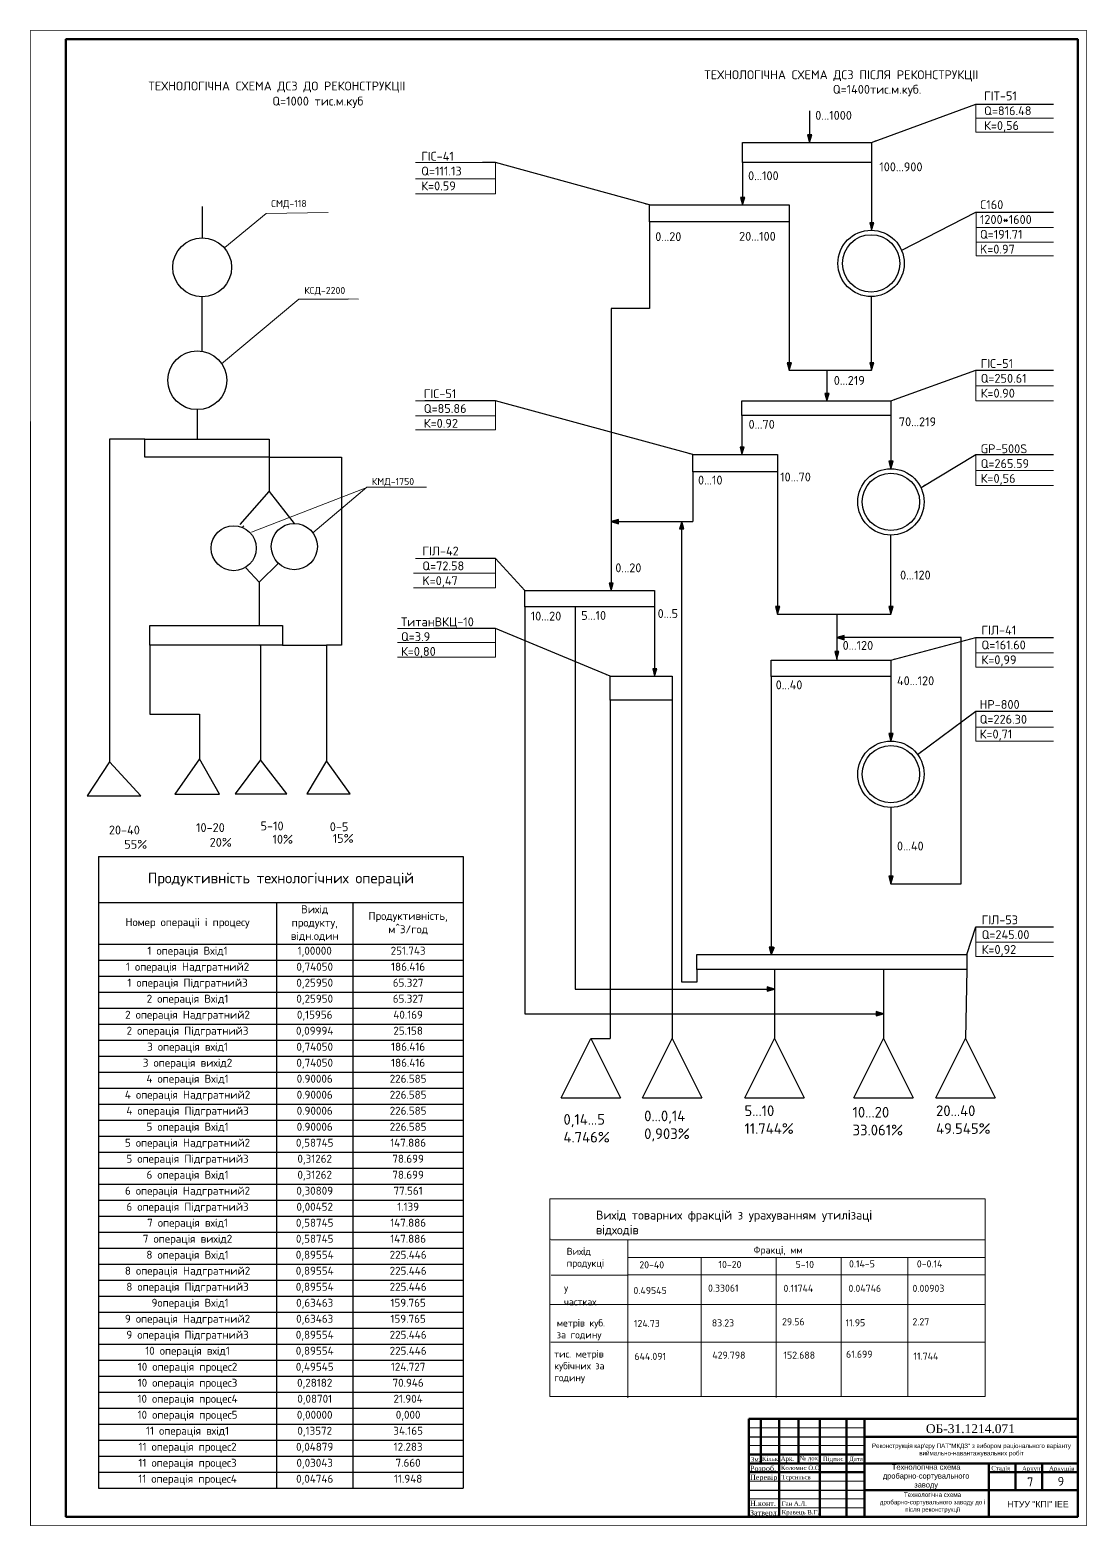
# Model space of a CAD drawing. Header units: millimetres. Extents: x 1400 to 4853, y -623 to 1865.
# Drawn here: x 2477 to 3071, y 357 to 1199 of the extents above; entities that cross this region are included whole.
import ezdxf

# ---------------------------------------------------------------- set-up
doc = ezdxf.new("R2010")
doc.units = ezdxf.units.MM
doc.layers.add('Вставка', color=7, linetype='Continuous')
doc.layers.add('Выноски', color=112, linetype='Continuous', lineweight=20)
doc.layers.add('Рамки', color=202, linetype='Continuous', lineweight=50)
doc.styles.get("Standard").update_dxf_attribs({"font": 'isocpeur.ttf'})
doc.styles.add('times', font='times.ttf')
doc.dimstyles.new('ISO-25', dxfattribs={"dimtxt": 2.5, "dimasz": 2.5, "dimexe": 1.25, "dimexo": 0.625, "dimtad": 1, "dimtxsty": 'Standard', "dimcen": 2.5, "dimadec": 0, "dimazin": 0, "dimtfac": 1, "dimtmove": 0, "dimatfit": 3, "dimfxl": 1, "dimarcsym": 0})

# ---------------------------------------------------------------- blocks, each defined once
blk = doc.blocks.new('*T2')
at = {"color": 0, "linetype": 'ByBlock', "lineweight": -2, "transparency": 16777216}
for p, q in [((0, 0), (205.07, 0)), ((0, 0), (0, -355.21)), ((205.07, 0), (205.07, -355.21)), ((0, -25.78), (205.07, -25.78)), ((100.01, -25.78), (100.01, -355.21)), ((143.04, -25.78), (143.04, -355.21)), ((0, -49.21), (205.07, -49.21)), ((0, -58.21), (205.07, -58.21)), ((0, -67.21), (205.07, -67.21)), ((0, -76.21), (205.07, -76.21)), ((0, -85.21), (205.07, -85.21)), ((0, -94.21), (205.07, -94.21)), ((0, -103.21), (205.07, -103.21)), ((0, -112.21), (205.07, -112.21)), ((0, -121.21), (205.07, -121.21)), ((0, -130.21), (205.07, -130.21)), ((0, -139.21), (205.07, -139.21)), ((0, -148.21), (205.07, -148.21)), ((0, -157.21), (205.07, -157.21)), ((0, -166.21), (205.07, -166.21)), ((0, -175.21), (205.07, -175.21)), ((0, -184.21), (205.07, -184.21)), ((0, -193.21), (205.07, -193.21)), ((0, -202.21), (205.07, -202.21)), ((0, -211.21), (205.07, -211.21)), ((0, -220.21), (205.07, -220.21)), ((0, -229.21), (205.07, -229.21)), ((0, -238.21), (205.07, -238.21)), ((0, -247.21), (205.07, -247.21)), ((0, -256.21), (205.07, -256.21)), ((0, -265.21), (205.07, -265.21)), ((0, -274.21), (205.07, -274.21)), ((0, -283.21), (205.07, -283.21)), ((0, -292.21), (205.07, -292.21)), ((0, -301.21), (205.07, -301.21)), ((0, -310.21), (205.07, -310.21)), ((0, -319.21), (205.07, -319.21)), ((0, -328.21), (205.07, -328.21)), ((0, -337.21), (205.07, -337.21)), ((0, -346.21), (205.07, -346.21)), ((0, -355.21), (205.07, -355.21))]:
    blk.add_line(p, q, dxfattribs=at)
at = {"color": 0, "lineweight": 20, "transparency": 16777216}
for s, insert, char_height, width, attachment_point in [('Продуктивнiсть технологiчних операцiй', (102.53, -12.89), 6, 202.0664, 5), ('Вихiд продукту, вiдн.один', (121.53, -37.5), 4.5, 40.0315, 5), ('Продуктивнiсть, м^ 3/год', (174.06, -37.5), 4.5, 59.022, 5), ('Номер операцii i процесу', (50.01, -37.5), 4.5, 97.0128, 5), ('1 операцiя Вхiд1', (50.01, -50.71), 4.5, 97.0128, 2), ('1,00000', (121.53, -50.71), 4.5, 40.0315, 2), ('251.743', (174.06, -50.71), 4.5, 59.022, 2), ('1 операцiя Надгратний2', (50.01, -59.71), 4.5, 97.0128, 2), ('0,74050', (121.53, -59.71), 4.5, 40.0315, 2), ('186.416', (174.06, -59.71), 4.5, 59.022, 2), ('1 операцiя Пiдгратний3', (50.01, -68.71), 4.5, 97.0128, 2), ('0,25950', (121.53, -68.71), 4.5, 40.0315, 2), ('65.327', (174.06, -68.71), 4.5, 59.022, 2), ('2 операцiя Вхiд1', (50.01, -77.71), 4.5, 97.0128, 2), ('0,25950', (121.53, -77.71), 4.5, 40.0315, 2), ('65.327', (174.06, -77.71), 4.5, 59.022, 2), ('2 операцiя Надгратний2', (50.01, -86.71), 4.5, 97.0128, 2), ('0,15956', (121.53, -86.71), 4.5, 40.0315, 2), ('40.169', (174.06, -86.71), 4.5, 59.022, 2), ('2 операцiя Пiдгратний3', (50.01, -95.71), 4.5, 97.0128, 2), ('0,09994', (121.53, -95.71), 4.5, 40.0315, 2), ('25.158', (174.06, -95.71), 4.5, 59.022, 2), ('3 операцiя вхiд1', (50.01, -104.71), 4.5, 97.0128, 2), ('0,74050', (121.53, -104.71), 4.5, 40.0315, 2), ('186.416', (174.06, -104.71), 4.5, 59.022, 2), ('3 операцiя вихiд2', (50.01, -113.71), 4.5, 97.0128, 2), ('0,74050', (121.53, -113.71), 4.5, 40.0315, 2), ('186.416', (174.06, -113.71), 4.5, 59.022, 2), ('4 операцiя Вхiд1', (50.01, -122.71), 4.5, 97.0128, 2), ('0.90006', (121.53, -122.71), 4.5, 40.0315, 2), ('226.585', (174.06, -122.71), 4.5, 59.022, 2), ('4 операцiя Надгратний2', (50.01, -131.71), 4.5, 97.0128, 2), ('0.90006', (121.53, -131.71), 4.5, 40.0315, 2), ('226.585', (174.06, -131.71), 4.5, 59.022, 2), ('4 операцiя Пiдгратний3', (50.01, -140.71), 4.5, 97.0128, 2), ('0.90006', (121.53, -140.71), 4.5, 40.0315, 2), ('226.585', (174.06, -140.71), 4.5, 59.022, 2), ('5 операцiя Вхiд1', (50.01, -149.71), 4.5, 97.0128, 2), ('0.90006', (121.53, -149.71), 4.5, 40.0315, 2), ('226.585', (174.06, -149.71), 4.5, 59.022, 2), ('5 операцiя Надгратний2', (50.01, -158.71), 4.5, 97.0128, 2), ('0,58745', (121.53, -158.71), 4.5, 40.0315, 2), ('147.886', (174.06, -158.71), 4.5, 59.022, 2), ('5 операцiя Пiдгратний3', (50.01, -167.71), 4.5, 97.0128, 2), ('0,31262', (121.53, -167.71), 4.5, 40.0315, 2), ('78.699', (174.06, -167.71), 4.5, 59.022, 2), ('6 операцiя Вхiд1', (50.01, -176.71), 4.5, 97.0128, 2), ('0,31262', (121.53, -176.71), 4.5, 40.0315, 2), ('78.699', (174.06, -176.71), 4.5, 59.022, 2), ('6 операцiя Надгратний2', (50.01, -185.71), 4.5, 97.0128, 2), ('0,30809', (121.53, -185.71), 4.5, 40.0315, 2), ('77.561', (174.06, -185.71), 4.5, 59.022, 2), ('6 операцiя Пiдгратний3', (50.01, -194.71), 4.5, 97.0128, 2), ('0,00452', (121.53, -194.71), 4.5, 40.0315, 2), ('1.139', (174.06, -194.71), 4.5, 59.022, 2), ('7 операцiя вхiд1', (50.01, -203.71), 4.5, 97.0128, 2), ('0,58745', (121.53, -203.71), 4.5, 40.0315, 2), ('147.886', (174.06, -203.71), 4.5, 59.022, 2), ('7 операцiя вихiд2', (50.01, -212.71), 4.5, 97.0128, 2), ('0,58745', (121.53, -212.71), 4.5, 40.0315, 2), ('147.886', (174.06, -212.71), 4.5, 59.022, 2), ('8 операцiя Вхiд1', (50.01, -221.71), 4.5, 97.0128, 2), ('0,89554', (121.53, -221.71), 4.5, 40.0315, 2), ('225.446', (174.06, -221.71), 4.5, 59.022, 2), ('8 операцiя Надгратний2', (50.01, -230.71), 4.5, 97.0128, 2), ('0,89554', (121.53, -230.71), 4.5, 40.0315, 2), ('225.446', (174.06, -230.71), 4.5, 59.022, 2), ('8 операцiя Пiдгратний3', (50.01, -239.71), 4.5, 97.0128, 2), ('0,89554', (121.53, -239.71), 4.5, 40.0315, 2), ('225.446', (174.06, -239.71), 4.5, 59.022, 2), (' 9операцiя Вхiд1', (50.01, -248.71), 4.5, 97.0128, 2), ('0,63463', (121.53, -248.71), 4.5, 40.0315, 2), ('159.765', (174.06, -248.71), 4.5, 59.022, 2), ('9 операцiя Надгратний2', (50.01, -257.71), 4.5, 97.0128, 2), ('0,63463', (121.53, -257.71), 4.5, 40.0315, 2), ('159.765', (174.06, -257.71), 4.5, 59.022, 2), ('9 операцiя Пiдгратний3', (50.01, -266.71), 4.5, 97.0128, 2), ('0,89554', (121.53, -266.71), 4.5, 40.0315, 2), ('225.446', (174.06, -266.71), 4.5, 59.022, 2), ('10 операцiя вхiд1', (50.01, -275.71), 4.5, 97.0128, 2), ('0,89554', (121.53, -275.71), 4.5, 40.0315, 2), ('225.446', (174.06, -275.71), 4.5, 59.022, 2), ('10 операцiя процес2', (50.01, -284.71), 4.5, 97.0128, 2), ('0,49545', (121.53, -284.71), 4.5, 40.0315, 2), ('124.727', (174.06, -284.71), 4.5, 59.022, 2), ('10 операцiя процес3', (50.01, -293.71), 4.5, 97.0128, 2), ('0,28182', (121.53, -293.71), 4.5, 40.0315, 2), ('70.946', (174.06, -293.71), 4.5, 59.022, 2), ('10 операцiя процес4', (50.01, -302.71), 4.5, 97.0128, 2), ('0,08701', (121.53, -302.71), 4.5, 40.0315, 2), ('21.904', (174.06, -302.71), 4.5, 59.022, 2), ('10 операцiя процес5', (50.01, -311.71), 4.5, 97.0128, 2), ('0,00000', (121.53, -311.71), 4.5, 40.0315, 2), ('0,000', (174.06, -311.71), 4.5, 59.022, 2), ('11 операцiя вхiд1', (50.01, -320.71), 4.5, 97.0128, 2), ('0,13572', (121.53, -320.71), 4.5, 40.0315, 2), ('34.165', (174.06, -320.71), 4.5, 59.022, 2), ('11 операцiя процес2', (50.01, -329.71), 4.5, 97.0128, 2), ('0,04879', (121.53, -329.71), 4.5, 40.0315, 2), ('12.283', (174.06, -329.71), 4.5, 59.022, 2), ('11 операцiя процес3', (50.01, -338.71), 4.5, 97.0128, 2), ('0,03043', (121.53, -338.71), 4.5, 40.0315, 2), ('7.660', (174.06, -338.71), 4.5, 59.022, 2), ('11 операцiя процес4', (50.01, -347.71), 4.5, 97.0128, 2), ('0,04746', (121.53, -347.71), 4.5, 40.0315, 2), ('11.948', (174.06, -347.71), 4.5, 59.022, 2)]:
    blk.add_mtext(s, dxfattribs=dict(at, insert=insert, char_height=char_height, width=width, attachment_point=attachment_point))

msp = doc.modelspace()

# ---------------------------------------------------------------- hatches: boundary and pattern name
at = {"lineweight": 30}
for points in [[(2916.3009, 1139.8709), (2913.918, 1139.8709), (2915.0244, 1135.7042)], [(2878.5287, 1104.6798), (2876.1458, 1104.6798), (2877.2521, 1100.513)], [(2951.2092, 1090.4585), (2948.8263, 1090.4585), (2949.9326, 1086.2918)], [(2904.8653, 1011.7486), (2902.4824, 1011.7486), (2903.5887, 1007.5818)], [(2951.2092, 1011.7486), (2948.8263, 1011.7486), (2949.9326, 1007.5818)], [(2926.0039, 994.4456), (2923.621, 994.4456), (2924.7273, 990.2788)], [(2878.288, 964.3217), (2875.905, 964.3217), (2877.0114, 960.155)], [(2962.0435, 956.3317), (2959.6605, 956.3317), (2960.7669, 952.1649)], [(2807.5431, 921.2389), (2807.5431, 923.6218), (2803.3764, 922.5155)], [(2841.9184, 918.3487), (2844.3013, 918.3487), (2843.195, 922.5155)], [(2804.6529, 887.8772), (2802.27, 887.8772), (2803.3764, 883.7104)], [(2898.2812, 874.6175), (2895.8982, 874.6175), (2897.0046, 870.4508)], [(2962.0435, 874.6175), (2959.6605, 874.6175), (2960.7669, 870.4508)], [(2934.4386, 855.988), (2934.4386, 858.3709), (2930.2719, 857.2646)], [(2931.5484, 849.3195), (2929.1655, 849.3195), (2930.2719, 845.1528)], [(2829.1702, 839.681), (2826.7873, 839.681), (2827.8937, 835.5143)], [(2962.0435, 803.1556), (2959.6605, 803.1556), (2960.7669, 798.9888)], [(2962.0435, 722.9384), (2959.6605, 722.9384), (2960.7669, 718.7717)], [(2894.7261, 683.03), (2892.3432, 683.03), (2893.4495, 678.8633)], [(2891.2109, 660.7848), (2891.2109, 658.4018), (2895.3776, 659.5082)], [(2952.4449, 646.8467), (2952.4449, 644.4637), (2956.6116, 645.6552)]]:
    msp.add_hatch(color=256, dxfattribs=at).paths.add_polyline_path(points)

# ---------------------------------------------------------------- linework, layer by layer
at = {"color": 7, "lineweight": 50}
msp.add_line((3065.8267, 1193.7108), (3065.8267, 362.7108), dxfattribs=at)
at = {"lineweight": 30}
for p, q in [((2915.0244, 1153.4305), (2915.0244, 1135.7042)), ((2916.3009, 1139.8709), (2913.918, 1139.8709)), ((2913.918, 1139.8709), (2915.0244, 1135.7042)), ((2915.0244, 1135.7042), (2916.3009, 1139.8709)), ((2877.2521, 1124.4439), (2877.2521, 1100.513)), ((2949.9326, 1124.4439), (2949.9326, 1086.2918)), ((2878.5287, 1104.6798), (2876.1458, 1104.6798)), ((2876.1458, 1104.6798), (2877.2521, 1100.513)), ((2877.2521, 1100.513), (2878.5287, 1104.6798)), ((2573.4436, 1099.7202), (2573.4436, 1081.994)), ((2825.0541, 1091.0378), (2825.0541, 1042.3344)), ((2903.5887, 1091.0378), (2903.5887, 1007.5818)), ((2951.2092, 1090.4585), (2948.8263, 1090.4585)), ((2948.8263, 1090.4585), (2949.9326, 1086.2918)), ((2949.9326, 1086.2918), (2951.2092, 1090.4585)), ((2573.4436, 1018.2741), (2573.4436, 1048.8699)), ((2949.9326, 1007.5818), (2949.9326, 1048.999)), ((2803.3764, 1042.3344), (2803.3764, 883.7104)), ((2825.0541, 1042.3344), (2803.3764, 1042.3344)), ((2573.4436, 1018.2741), (2573.4436, 1018.2741)), ((2904.8653, 1011.7486), (2902.4824, 1011.7486)), ((2902.4824, 1011.7486), (2903.5887, 1007.5818)), ((2903.5887, 1007.5818), (2904.8653, 1011.7486)), ((2951.2092, 1011.7486), (2948.8263, 1011.7486)), ((2948.8263, 1011.7486), (2949.9326, 1007.5818)), ((2949.9326, 1007.5818), (2951.2092, 1011.7486)), ((2903.5887, 1007.5818), (2949.9326, 1007.5818)), ((2924.7273, 1007.5818), (2924.7273, 990.2788)), ((2926.0039, 994.4456), (2923.621, 994.4456)), ((2923.621, 994.4456), (2924.7273, 990.2788)), ((2924.7273, 990.2788), (2926.0039, 994.4456)), ((2570.6809, 985.3821), (2570.6809, 968.82)), ((2877.0114, 982.1722), (2877.0114, 960.155)), ((2960.7669, 982.1722), (2960.7669, 952.1649)), ((2541.2122, 968.82), (2521.2967, 968.82)), ((2521.2967, 968.82), (2521.2967, 787.2986)), ((2878.288, 964.3217), (2875.905, 964.3217)), ((2875.905, 964.3217), (2877.0114, 960.155)), ((2877.0114, 960.155), (2878.288, 964.3217)), ((2611.2004, 958.6988), (2611.2004, 939.3011)), ((2611.2004, 958.6988), (2651.7218, 958.6988)), ((2651.7218, 958.6988), (2651.7218, 852.9161)), ((2962.0435, 956.3317), (2959.6605, 956.3317)), ((2959.6605, 956.3317), (2960.7669, 952.1649)), ((2960.7669, 952.1649), (2962.0435, 956.3317)), ((2849.3301, 950.4599), (2849.3301, 922.5155)), ((2897.0046, 950.4599), (2897.0046, 870.4508)), ((2610.9885, 939.3641), (2594.6445, 920.7553)), ((2611.2004, 939.3011), (2625.2673, 921.3659)), ((2807.5431, 923.6218), (2803.3764, 922.5155)), ((2803.3764, 922.5155), (2849.3301, 922.5155)), ((2803.3764, 922.5155), (2807.5431, 921.2389)), ((2807.5431, 921.2389), (2807.5431, 923.6218)), ((2843.195, 922.5155), (2841.9184, 918.3487)), ((2841.9184, 918.3487), (2844.3013, 918.3487)), ((2844.3013, 918.3487), (2843.195, 922.5155)), ((2843.195, 663.4576), (2843.195, 922.5155)), ((2960.7669, 870.4508), (2960.7669, 914.8671)), ((2605.6672, 888.095), (2598.0653, 896.45)), ((2605.6672, 888.4748), (2616.3099, 899.1084)), ((2605.5218, 888.1859), (2605.5218, 863.9271)), ((2804.6529, 887.8772), (2802.27, 887.8772)), ((2802.27, 887.8772), (2803.3764, 883.7104)), ((2803.3764, 883.7104), (2804.6529, 887.8772)), ((2754.8382, 874.4448), (2754.8382, 645.6552)), ((2783.2685, 874.4448), (2783.2685, 659.5082)), ((2827.8937, 874.4448), (2827.8937, 835.5143)), ((2898.2812, 874.6175), (2895.8982, 874.6175)), ((2895.8982, 874.6175), (2897.0046, 870.4508)), ((2897.0046, 870.4508), (2898.2812, 874.6175)), ((2897.0046, 870.4508), (2960.7669, 870.4508)), ((2930.2719, 869.8111), (2930.2719, 844.5131)), ((2962.0435, 874.6175), (2959.6605, 874.6175)), ((2959.6605, 874.6175), (2960.7669, 870.4508)), ((2960.7669, 870.4508), (2962.0435, 874.6175)), ((2934.4386, 858.3709), (2930.2719, 857.2646)), ((2934.4386, 855.988), (2934.4386, 858.3709)), ((2543.9748, 852.8858), (2543.9748, 814.1888)), ((2605.7929, 852.8858), (2606.2676, 852.8858)), ((2606.2676, 852.8858), (2606.2676, 788.3728)), ((2618.5675, 852.8858), (2643.2987, 852.8858)), ((2651.7218, 852.9161), (2643.2987, 852.8858)), ((2643.2987, 852.8858), (2643.2987, 787.8985)), ((2643.2987, 852.8858), (2643.2987, 852.8858)), ((3000.2841, 857.2646), (2930.2719, 857.2646)), ((2930.2719, 857.2646), (2934.4386, 855.988)), ((3000.2841, 718.7717), (3000.2841, 857.2646)), ((2931.5484, 849.3195), (2929.1655, 849.3195)), ((2929.1655, 849.3195), (2930.2719, 845.1528)), ((2930.2719, 845.1528), (2931.5484, 849.3195)), ((2829.1702, 839.681), (2826.7873, 839.681)), ((2826.7873, 839.681), (2827.8937, 835.5143)), ((2827.8937, 835.5143), (2829.1702, 839.681)), ((2893.4495, 835.297), (2893.4495, 678.8633)), ((2960.7669, 835.297), (2960.7669, 798.9888)), ((2802.7951, 822.0025), (2802.7951, 631.6099)), ((2837.7478, 822.0025), (2837.7478, 631.6099)), ((2543.9748, 814.1888), (2571.9158, 814.1888)), ((2571.9158, 814.1888), (2571.9158, 789.0245)), ((2962.0435, 803.1556), (2959.6605, 803.1556)), ((2959.6605, 803.1556), (2960.7669, 798.9888)), ((2960.7669, 798.9888), (2962.0435, 803.1556)), ((2521.2967, 787.2986), (2508.8299, 768.1397)), ((2538.9001, 768.1397), (2521.2967, 787.2986)), ((2571.9158, 789.0245), (2558.0202, 769.0666)), ((2583.2059, 769.0666), (2571.9158, 789.0245)), ((2606.2676, 788.3728), (2592.0249, 769.3987)), ((2620.9851, 769.3987), (2606.2676, 788.3728)), ((2643.2987, 787.8985), (2632.3793, 769.3987)), ((2656.5919, 769.3987), (2643.2987, 787.8985)), ((2508.8299, 768.1397), (2538.9001, 768.1397)), ((2558.0202, 769.0666), (2583.2059, 769.0666)), ((2583.2059, 769.0666), (2583.2059, 769.0666)), ((2583.2059, 769.0666), (2583.2059, 769.0666)), ((2592.0249, 769.3987), (2620.9851, 769.3987)), ((2632.3793, 769.3987), (2656.5919, 769.3987)), ((2960.7669, 761.691), (2960.7669, 718.7717)), ((2962.0435, 722.9384), (2959.6605, 722.9384)), ((2959.6605, 722.9384), (2960.7669, 718.7717)), ((2960.7669, 718.7717), (2962.0435, 722.9384)), ((2960.7669, 718.7717), (3000.2841, 718.7717)), ((2894.7261, 683.03), (2892.3432, 683.03)), ((2892.3432, 683.03), (2893.4495, 678.8633)), ((2893.4495, 678.8633), (2894.7261, 683.03)), ((2895.1239, 682.836), (2893.4495, 678.8633)), ((2851.5334, 670.5405), (2851.5334, 663.4576)), ((2895.3776, 670.5405), (2895.3776, 631.6099)), ((2956.6116, 670.4703), (2956.6116, 631.6099)), ((3003.3771, 670.5405), (3002.7484, 631.6099)), ((2783.2685, 659.5082), (2895.3776, 659.5082)), ((2851.5334, 663.4576), (2843.195, 663.4576)), ((2891.2109, 660.7848), (2891.2109, 658.4018)), ((2895.3776, 659.5082), (2891.2109, 660.7848)), ((2891.2109, 658.4018), (2895.3776, 659.5082)), ((2754.8382, 645.6552), (2956.6116, 645.6552)), ((2952.4449, 646.8467), (2952.4449, 644.4637)), ((2956.6116, 645.6552), (2952.4449, 646.8467)), ((2952.4449, 644.4637), (2956.6116, 645.6552)), ((2775.3711, 598.2299), (2792.054, 631.6099)), ((2792.054, 631.6099), (2808.7467, 598.2299)), ((2792.054, 631.6099), (2802.7951, 631.6099)), ((2821.065, 598.2299), (2837.7478, 631.6099)), ((2837.7478, 631.6099), (2854.4405, 598.2299)), ((2878.6947, 598.2299), (2895.3776, 631.6099)), ((2895.3776, 631.6099), (2912.0703, 598.2299)), ((2939.9287, 598.2299), (2956.6116, 631.6099)), ((2956.6116, 631.6099), (2973.3043, 598.2299)), ((2986.0655, 598.2299), (3002.7484, 631.6099)), ((3002.7484, 631.6099), (3019.441, 598.2299)), ((2775.3711, 598.2299), (2808.7467, 598.2299)), ((2821.065, 598.2299), (2854.4405, 598.2299)), ((2878.6947, 598.2299), (2912.0703, 598.2299)), ((2939.9287, 598.2299), (2973.3043, 598.2299)), ((2986.0655, 598.2299), (3019.441, 598.2299))]:
    msp.add_line(p, q, dxfattribs=at)
at = {"lineweight": 20}
for p, q in [((3008.507, 1157.2237), (3008.507, 1149.4148)), ((3008.507, 1149.4148), (3052.1626, 1149.4148)), ((3008.507, 1149.4148), (3008.507, 1141.5258)), ((3008.507, 1141.5258), (3052.1626, 1141.5258)), ((2738.3413, 1124.4439), (2693.3413, 1124.4439)), ((2738.3413, 1124.4439), (2738.3413, 1115.175)), ((2738.3413, 1115.175), (2693.3413, 1115.175)), ((2738.3413, 1115.175), (2738.3413, 1106.7233)), ((2738.3413, 1106.7233), (2693.3413, 1106.7233)), ((2586.2524, 1076.5543), (2609.4355, 1095.63)), ((2609.4355, 1095.63), (2644.2101, 1096.3112)), ((3008.649, 1096.5176), (3008.649, 1079.5332)), ((3008.507, 1087.9263), (3030.5339, 1087.9263)), ((3052.1626, 1087.9263), (3008.649, 1087.9263)), ((3008.649, 1079.5332), (3052.1626, 1079.5332)), ((3008.649, 1079.5332), (3008.649, 1071.8966)), ((3008.649, 1071.8966), (3052.1626, 1071.8966)), ((2584.3819, 1011.1409), (2627.7127, 1047.5989)), ((2627.7127, 1047.5989), (2655.4596, 1047.5989)), ((2655.5308, 1047.6219), (2661.3221, 1047.5062)), ((3008.507, 1007.5818), (3008.507, 998.7518)), ((3008.507, 998.7518), (3052.1626, 998.7518)), ((3008.507, 998.7518), (3008.507, 990.3483)), ((2738.3413, 990.2788), (2693.3413, 990.2788)), ((2738.3413, 990.2788), (2738.3413, 981.8557)), ((3008.507, 990.3483), (3052.1626, 990.3483)), ((2738.3413, 981.8557), (2693.3413, 981.8557)), ((2738.3413, 981.8557), (2738.3413, 973.9493)), ((2738.3413, 973.9493), (2693.3413, 973.9493)), ((3008.507, 960.155), (3008.507, 951.0747)), ((3008.507, 951.0747), (3052.1626, 951.0747)), ((3008.507, 951.0747), (3008.507, 942.6712)), ((3008.507, 942.6712), (3052.1626, 942.6712)), ((2601.2532, 916.4549), (2666.0294, 941.662)), ((2635.6674, 916.1267), (2666.0484, 941.8625)), ((2666.0484, 941.8625), (2678.9273, 941.8625)), ((2678.5971, 941.8625), (2699.5666, 941.8625)), ((2699.5666, 941.8625), (2699.2363, 941.8625)), ((2596.1648, 919.2362), (2596.925, 919.9958)), ((2738.3413, 901.6786), (2693.3413, 901.6786)), ((2738.3413, 901.6786), (2738.3413, 893.3851)), ((2738.3413, 893.3851), (2692.336, 893.3851)), ((2738.3413, 893.3851), (2738.3413, 885.2061)), ((2738.3413, 885.2061), (2692.336, 885.2061)), ((2738.3413, 862.2096), (2683.3316, 862.2096)), ((2738.3413, 862.2096), (2738.3413, 854.3981)), ((2738.3413, 854.3981), (2683.3316, 854.3981)), ((2738.3413, 854.3981), (2738.3413, 846.219)), ((3008.507, 857.2646), (3008.507, 848.6892)), ((2738.3413, 846.219), (2683.3316, 846.219)), ((3008.507, 848.6892), (3052.1626, 848.6892)), ((3008.507, 848.6892), (3008.507, 840.4571)), ((3008.507, 840.4571), (3052.1626, 840.4571)), ((3008.507, 815.8317), (3008.507, 798.9888)), ((3008.507, 806.8693), (3052.1626, 806.8693)), ((3008.507, 798.9888), (3052.1403, 798.9888)), ((3008.507, 694.5015), (3008.507, 685.8497)), ((3008.507, 685.8497), (3052.1626, 685.8497)), ((3008.507, 685.8497), (3008.507, 677.7892)), ((3008.507, 677.7892), (3052.1626, 677.7892)), ((2768.7895, 518.5197), (2769.4858, 518.8676)), ((2769.6143, 518.4744), (3013.7813, 518.4744)), ((2812.7986, 518.6527), (2812.7986, 429.6813)), ((2812.8741, 508.4709), (3013.8393, 508.4709)), ((2853.9815, 508.3983), (2853.9815, 430.2462)), ((2896.2204, 508.301), (2896.2204, 429.8412)), ((2899.893, 511.2384), (2899.893, 511.2384)), ((2932.7524, 508.301), (2932.7524, 430.1824)), ((2970.3086, 508.301), (2970.3086, 430.3809)), ((2812.9233, 498.6679), (2769.667, 498.6679)), ((2813.1244, 498.7306), (3013.6338, 498.7306)), ((2769.4008, 482.1459), (3013.8393, 482.1459)), ((2769.5036, 460.8226), (3013.8525, 460.8226)), ((2812.7986, 429.6813), (2812.7986, 429.6813))]:
    msp.add_line(p, q, dxfattribs=at)
at = {"lineweight": 80}
for p, q in [((2880.8267, 417.7108), (3065.8267, 417.7108)), ((2908.7618, 392.7058), (2908.7618, 417.7108))]:
    msp.add_line(p, q, dxfattribs=at)
for p, q in [((2880.8267, 407.7108), (2945.8267, 407.7108)), ((2880.8267, 377.7108), (2945.8267, 377.7108))]:
    msp.add_line(p, q)
at = {"color": 3, "lineweight": 80, "ltscale": 0.5, "const_width": 0.5}
for points in [[(2476.8633, 357.7108), (2476.8633, 357.7108), (2476.8267, 1198.7108)], [(2476.8267, 1198.7108), (2476.8267, 1198.7108), (3070.8267, 1198.7108)], [(3070.8267, 1198.7108), (3070.8267, 1198.7108), (3070.8267, 357.7108)], [(3070.8267, 357.7108), (3070.8267, 357.7108), (2476.8633, 357.7108)]]:
    msp.add_lwpolyline(points, dxfattribs=at)
at = {"color": 7, "lineweight": 50, "const_width": 0.5}
msp.add_lwpolyline([(2496.8267, 1193.7108), (3065.8267, 1193.7108), (3065.8267, 362.7108), (2496.8267, 362.7108), (2496.8267, 1193.7108)], dxfattribs=at)
at = {"lineweight": 30}
for points in [[(2877.2521, 1135.7042), (2949.9326, 1135.7042), (2949.9326, 1124.4439), (2877.2521, 1124.4439)], [(2825.0541, 1100.513), (2903.5887, 1100.513), (2903.5887, 1091.0378), (2825.0541, 1091.0378)], [(2877.0114, 990.2788), (2960.7669, 990.2788), (2960.7669, 982.1722), (2877.0114, 982.1722)], [(2541.2122, 968.82), (2611.2004, 968.82), (2611.2004, 958.6988), (2541.2122, 958.6988)], [(2849.3301, 960.155), (2897.0046, 960.155), (2897.0046, 950.4599), (2849.3301, 950.4599)], [(2754.8382, 883.7104), (2827.8937, 883.7104), (2827.8937, 874.4448), (2754.8382, 874.4448)], [(2543.9748, 863.9271), (2618.5675, 863.9271), (2618.5675, 852.8858), (2543.9748, 852.8858)], [(2893.4495, 844.5131), (2960.7669, 844.5131), (2960.7669, 835.297), (2893.4495, 835.297)], [(2802.7951, 835.5143), (2837.7478, 835.5143), (2837.7478, 822.0025), (2802.7951, 822.0025)], [(2851.5334, 678.8633), (3003.3771, 678.8633), (3003.3771, 670.5405), (2851.5334, 670.5405)]]:
    msp.add_lwpolyline(points, close=True, dxfattribs=at)
at = {"lineweight": 20}
msp.add_lwpolyline([(2768.9747, 541.5185), (3013.7701, 541.5185), (3013.7701, 430.3809), (2768.9747, 430.3809)], close=True, dxfattribs=at)
at = {"lineweight": 30}
for centre, radius in [((2949.6251, 1067.6454), 18.6489), ((2573.4436, 1065.4319), 16.562), ((2949.6251, 1067.6454), 16.1214), ((2570.6809, 1001.9441), 16.562), ((2960.7669, 933.516), 18.6489), ((2960.7669, 933.516), 16.1214), ((2591.1615, 907.4662), 12.6599), ((2625.2673, 908.363), 13.003), ((2960.7669, 780.3399), 18.6489), ((2960.7669, 780.3399), 16.1214)]:
    msp.add_circle(centre, radius, dxfattribs=at)
at = {"layer": 'Вставка', "lineweight": 60}
for p, q in [((2496.8267, 1193.7108), (3065.8267, 1193.7108)), ((2496.8267, 362.7108), (2496.8267, 1193.7108)), ((3065.8267, 362.7108), (2496.8267, 362.7108))]:
    msp.add_line(p, q, dxfattribs=at)
at = {"layer": 'Рамки', "color": 0, "lineweight": 80}
for p, q in [((2880.8267, 362.7108), (2880.8267, 417.7108)), ((2887.7053, 392.7108), (2887.7053, 417.7108)), ((2897.8846, 362.7108), (2897.8846, 417.7108)), ((2920.8267, 362.7108), (2920.8267, 417.7108)), ((2935.8267, 362.7108), (2935.8267, 417.7108)), ((2945.8267, 362.7108), (2945.8267, 417.7108)), ((3065.8267, 417.7108), (3065.8267, 362.7108)), ((2945.8267, 407.7108), (3065.8267, 407.7108)), ((2880.8267, 397.7108), (2945.8267, 397.7108)), ((2880.8267, 392.7108), (3065.8267, 392.7108)), ((3015.8267, 362.7108), (3015.8267, 392.7108)), ((3015.8267, 387.7108), (3065.8267, 387.7108)), ((3030.8267, 377.7108), (3030.8267, 392.7108)), ((3045.8267, 377.7108), (3045.8267, 392.7108)), ((2945.8267, 377.7108), (3065.8267, 377.7108)), ((3065.8267, 362.7108), (2880.8267, 362.7108))]:
    msp.add_line(p, q, dxfattribs=at)
at = {"layer": 'Рамки', "color": 0, "lineweight": 20}
for p, q in [((2880.8267, 412.7108), (2945.8267, 412.7108)), ((2880.8267, 402.7108), (2945.8267, 402.7108)), ((2880.8267, 382.7108), (2945.8267, 382.7108)), ((2880.8267, 372.7108), (2945.8267, 372.7108)), ((2880.8267, 367.7108), (2945.8267, 367.7108))]:
    msp.add_line(p, q, dxfattribs=at)
at = {"layer": 'Рамки', "color": 0}
msp.add_line((2880.8267, 387.7108), (2945.8267, 387.7108), dxfattribs=at)

# ---------------------------------------------------------------- block references
msp.add_blockref('*T2', (2515.1929, 734.0259))

# ---------------------------------------------------------------- texts
at = {"lineweight": 5, "attachment_point": 1}
for s, insert, char_height, width in [('{\\H2x;ТЕХНОЛОГIЧНА СХЕМА ДСЗ ДО РЕКОНСТРУКЦII}', (2543.2471, 1169.9125), 2.5, 192.331436), ('ТЕХНОЛОГIЧНА СХЕМА ДСЗ ПIСЛЯ РЕКОНСТРУКЦII', (2855.8978, 1176.2537), 5, 157.531907)]:
    msp.add_mtext(s, dxfattribs=dict(at, insert=insert, char_height=char_height, width=width))
at = {"lineweight": 20, "attachment_point": 1}
for s, insert, char_height in [('Q=1000 тис.м.куб', (2612.9094, 1161.42), 5), ('СМД-118', (2612.2728, 1103.2769), 4), ('КСД-2200', (2630.8791, 1054.427), 4), ('КМД-1750', (2668.8554, 946.9767), 4), ('10-20', (2569.9802, 752.8176), 5), ('5-10', (2606.2676, 753.7451), 5), ('0-5', (2645.1977, 753.2707), 5), ('55%', (2529.6245, 743.3878), 5), ('20%', (2577.6764, 744.5447), 5), ('10%', (2612.9916, 746.28), 5), ('15%', (2646.8616, 746.7411), 5), ('Вих{\\fArial|b0|i0|c0|p34;i}д товарних фракц{\\fArial|b0|i0|c0|p34;i}й з урахуванням утил{\\fArial|b0|i0|c0|p34;i}зац{\\fArial|b0|i0|c0|p34;i}\\Pв{\\fArial|b0|i0|c0|p34;i}дход{\\fArial|b0|i0|c0|p34;i}в', (2794.9012, 534.8691), 5), ('Вих{\\fArial|b0|i0|c0|p34;i}д\\Pпродукц{\\fArial|b0|i0|c0|p34;i}', (2778.4294, 513.97), 4), ('Фракц{\\fArial|b0|i0|c0|p34;i}, мм', (2883.4896, 514.7504), 4), ('20-40 ', (2819.2894, 506.3709), 4), ('10-20', (2863.7855, 506.5953), 4), ('5-10', (2907.1458, 506.5953), 4), ('0.14-5', (2937.1908, 506.9365), 4), ('0-0.14', (2975.3321, 506.9365), 4), ('0.49545', (2815.9886, 491.9568), 4), ('0.33061', (2857.9015, 493.299), 4), ('0.11744', (2900.3518, 493.1701), 4), ('0.04746', (2936.8913, 493.1701), 4), ('0.00903', (2972.8935, 493.1701), 4), ('метр{\\fArial|b0|i0|c0|p34;i}в куб.\\Pза годину', (2772.8761, 473.7026), 4), ('124.73', (2816.2573, 473.4341), 4), ('83.23', (2860.0509, 473.7026), 4), ('29.56', (2899.5458, 474.3791), 4), ('11.95', (2935.2793, 473.8422), 4), ('2.27', (2972.8935, 474.3791), 4), ('тис. метр{\\fArial|b0|i0|c0|p34;i}в\\Pкуб{\\fArial|b0|i0|c0|p34;i}чних за\\Pгодину', (2771.3889, 456.2537), 4), ('644.091', (2816.5259, 454.9115), 4), ('429.798', (2860.3196, 455.588), 4), ('152.688', (2900.3518, 455.588), 4), ('61.699', (2935.548, 456.1249), 4), ('11.744', (2973.4308, 455.0511), 4)]:
    msp.add_mtext(s, dxfattribs=dict(at, insert=insert, char_height=char_height))
for s, insert, char_height, width in [('Q=1400тис.м.куб.', (2928.1043, 1168.0456), 5, 71.523601), ('20-40', (2520.9722, 751.447), 5, 1.670385), ('У частках', (2776.9212, 492.2252), 4, 0.268673)]:
    msp.add_mtext(s, dxfattribs=dict(at, insert=insert, char_height=char_height, width=width))
at = {"lineweight": 30, "attachment_point": 1}
for s, insert, char_height, width in [('ГIТ-51 Q=816.48\\P\\pt25;К=0,56', (3013.1513, 1164.3472), 5, 2.842952), (' 0...1000', (2915.0244, 1153.4305), 5, 31.386466), ('ГIС-41\\PQ=111.13\\PК=0.59', (2696.6212, 1130.4085), 5, 42.769676), (' 0...100', (2877.2521, 1119.4439), 5, 34.710835), ('100...900', (2954.2238, 1124.4439), 5, 39.774846), ('C160 1200*1600\\PQ=191.71\\PK=0.97', (3010.8208, 1103.1663), 5, 38.804482), (' 0...20', (2825.0541, 1085.2148), 5, 37.190349), ('20...100', (2875.3843, 1085.3922), 5, 28.204419), ('ГIС-51\\PQ=250.61\\PК=0.90', (3011.2198, 1013.8245), 5, 39.296296), (' 0...219', (2925.458, 1004.3108), 5, 46.877497), ('ГIС-51\\PQ=85.86\\PК=0.92', (2698.066, 996.8627), 5, 40.486214), (' 0...70', (2877.5151, 979.6493), 5, 31.961932), ('70...219', (2965.2329, 981.0686), 5, 40.840245), ('GP-500S\\PQ=265.59\\PК=0,56', (3011.2198, 965.8937), 5, 43.518519), (' 0...10', (2849.1045, 948.2457), 5, 30.541398), ('10...70', (2898.4679, 950.02), 5, 26.634943), ('ГIЛ-42\\PQ=72.58\\PK=0,47', (2697.2475, 908.3559), 5, 41.724104), ('0...20', (2805.7783, 898.9227), 5, 35.513256), (' 0...120', (2962.7469, 894.842), 5, 43.681305), ('ТитанВКЦ-10  \\PQ=3.9\\PК=0,80', (2685.2416, 868.5541), 5, 54.491341), ('10...20', (2758.1906, 871.7773), 5, 24.743238), ('5...10', (2786.6012, 872.1321), 5, 32.317064), ('0...5', (2829.5723, 873.1966), 5, 25.569544), ('ГIЛ-41\\PQ=161.60\\PК=0,99', (3011.6819, 863.8812), 5, 40.480738), (' 0...120', (2930.4299, 855.2771), 5, 43.681305), (' 0...40', (2892.7858, 833.0995), 5, 37.644049), ('40...120', (2964.1675, 835.4059), 5, 36.578654), ('HP-800\\PQ=226.30\\PК=0,71', (3010.668, 822.0853), 5, 43.401132), (' 0...40', (2960.9713, 742.4373), 5, 41.195377), ('ГIЛ-53\\PQ=245.00\\PК=0,92', (3011.7717, 700.9349), 5, 38.463267), ('0,14...5\\P4.746%', (2776.608, 589.2005), 6, 44.852144), ('0...0,14\\P0,903%', (2821.991, 591.1465), 6, 34.763921), ('5...10\\P11.744%', (2878.4015, 594.0538), 6, 35.034796), ('10...20\\P33.061%', (2939.193, 593.2237), 6, 35.727188), ('20...40\\P49.545%', (2986.1369, 594.0538), 6, 28.526356)]:
    msp.add_mtext(s, dxfattribs=dict(at, insert=insert, char_height=char_height, width=width))
at = {"attachment_point": 1}
for s, width, insert, char_height in [('\\pi0.57663;{\\f@Arial Unicode MS|b0|i0|c204|p34;Реконструкція кар\'єру ПАТ"МКДЗ" з вибором раціонального варіанту \\P\\pi27.198;виймально-навантажувальних робіт}', 112.72898, (2949.5196, 403.8691), 2.5), ('7', 10.845043, (3037.3677, 384.8022), 5), ('9', 10.845043, (3054.5059, 385.152), 5), ('\\pi5.3946;{\\f@Arial Unicode MS|b0|i0|c204|p34;НТУУ "КПІ" ІЕЕ}', 44.681396, (3020.7996, 371.5093), 3.5)]:
    msp.add_mtext_dynamic_manual_height_columns(s, width=width, gutter_width=12.5, heights=[0], dxfattribs=dict(at, insert=insert, char_height=char_height))
at = {"char_height": 2.5, "attachment_point": 1, "style": 'times'}
for s, width, insert in [('Зм.', 3.773926, (2882.0608, 396.22)), ('Кільк.', 7.769854, (2888.1834, 396.5749))]:
    msp.add_mtext_dynamic_manual_height_columns(s, width=width, gutter_width=12.5, heights=[0], dxfattribs=dict(at, insert=insert))
at = {"lineweight": 25, "attachment_point": 1}
for s, width, heights, insert, char_height in [('\\pi11.251;{\\f@Arial Unicode MS|b0|i0|c204|p34;Технологічна схема \\P\\pi6.1692;дробарно\\f@Arial Unicode MS|b0|i0|c0|p34;-\\f@Arial Unicode MS|b0|i0|c204|p34;сортувального \\P\\pi23.839;заводу}', 60.888945, [15.2371], (2950.0586, 392.1746), 3), ('\\pi19.006;{\\f@Arial Unicode MS|b0|i0|c204|p34;Технологічна схема \\P\\pi5.434;дробарно\\f@Arial Unicode MS|b0|i0|c0|p34;-\\f@Arial Unicode MS|b0|i0|c204|p34;сортувального заводу до і             \\P\\pi19.711;після реконструкції}', 70, [0], (2949.0829, 376.3646), 2.5)]:
    msp.add_mtext_dynamic_manual_height_columns(s, width=width, gutter_width=12.5, heights=heights, dxfattribs=dict(at, insert=insert, char_height=char_height))
at = {"layer": 'Выноски', "color": 0, "style": 'times'}
for s, height, p in [('ОБ-31.1214.071', 5, (2980.4389, 409.7794)), ('Підпис', 2.5, (2922.4905, 394.0413)), ('Дата', 2.5, (2937.3438, 394.0038)), ('Розроб.', 3, (2881.4908, 388.4048)), ('Коломис О.О.', 2.5, (2898.8843, 388.9537)), ('Стадія', 2.5, (3017.2168, 388.8032)), ('Аркуш', 2.5, (3034.4876, 388.5431)), ('Аркушів', 2.5, (3049.6764, 388.6329)), ('Перевір.', 3, (2881.4908, 383.4048)), ('Тєрєнтьєв', 2.5, (2899.21, 383.7737)), ('Н.конт.', 3, (2881.4908, 368.7378)), ('Ган А.Л.', 2.5, (2899.3075, 368.937)), ('Затверд.', 3, (2881.4908, 363.4048)), ('Кравець В.Г.', 2.5, (2899.3423, 364.0101))]:
    msp.add_text(s, height=height, dxfattribs=at).set_placement(p)
at = {"layer": 'Выноски', "color": 0, "char_height": 2.5, "width": 25, "attachment_point": 8, "style": 'times'}
for s, insert in [('Арк.', (2902.5078, 393.3279)), ('№ док.', (2915.0635, 393.6232))]:
    msp.add_mtext(s, dxfattribs=dict(at, insert=insert))

# ---------------------------------------------------------------- leaders
at = {"lineweight": 20}
for points in [[(2949.9326, 1135.7042), (3008.507, 1157.2237), (3052.1626, 1157.2237)], [(2825.0541, 1100.513), (2738.3413, 1124.4439), (2731.0154, 1124.4439)], [(2966.9062, 1075.025), (3008.507, 1096.5176), (3052.1626, 1096.5176)], [(2960.7669, 990.2788), (3008.507, 1007.5818), (3052.1626, 1007.5818)], [(2849.3301, 960.155), (2738.3413, 990.2788), (2698.5714, 990.2788)], [(2977.6852, 941.5942), (3008.507, 960.155), (3052.1626, 960.155)], [(2754.8382, 883.7104), (2738.3413, 901.6786), (2701.47, 901.6786)], [(2802.7951, 835.5143), (2738.3413, 862.2096), (2703.7245, 862.2096)], [(2960.7669, 844.5131), (3008.507, 857.2646), (3052.1626, 857.2646)], [(2975.6945, 791.5179), (3008.507, 815.8317), (3051.7771, 815.8317)], [(3003.3771, 678.8633), (3008.507, 694.5015), (3052.1626, 694.5015)]]:
    msp.add_leader(points, dimstyle='ISO-25', override={"dimgap": 0.625, "dimtad": 0}, dxfattribs=at)

doc.saveas('drawing.dxf')
